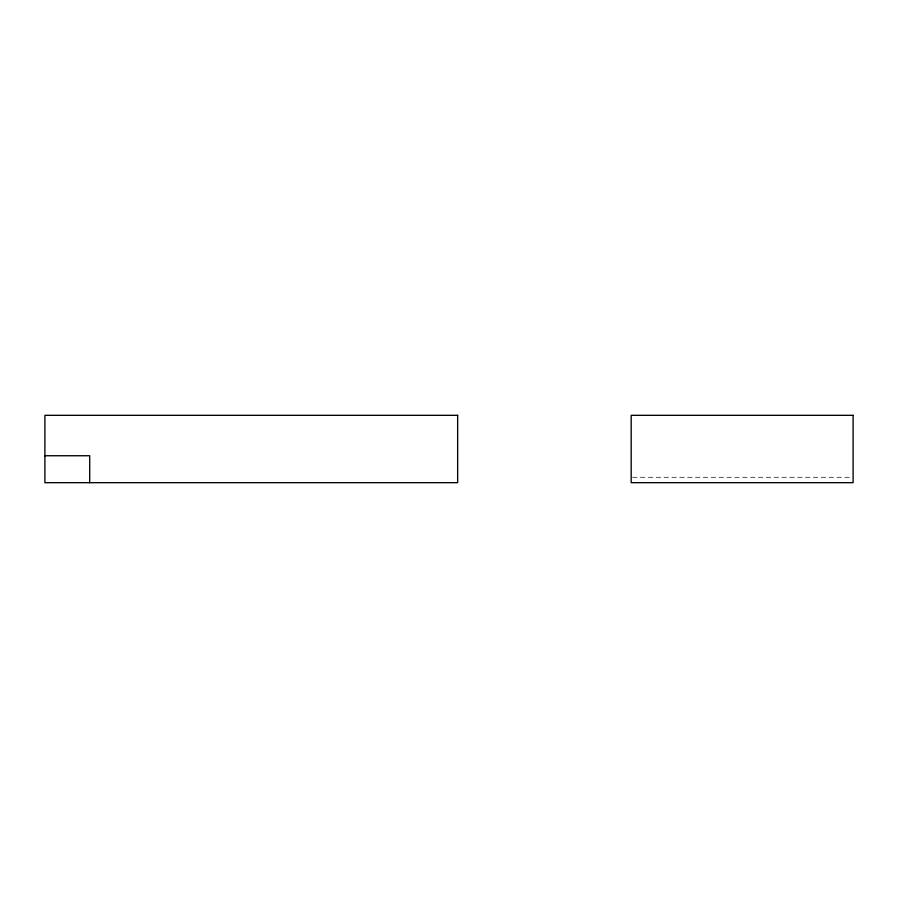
<?xml version="1.0" encoding="UTF-8"?>
<svg xmlns="http://www.w3.org/2000/svg" width="898" height="898" viewBox="0 0 898 898"><rect width="100%" height="100%" fill="white"/><g stroke="black" fill="none" stroke-linecap="round" stroke-linejoin="round"><path stroke-width="0.67" stroke-dasharray="4.49 3.37" d="M632.574 477.287L851.708 477.287"/><path stroke-width="1.35" d="M44.9 455.735L89.699 455.735L89.699 482.675M457.654 415.325L44.9 415.325L44.9 482.675L457.654 482.675L457.654 415.325M853.1 415.325L631.182 415.325L631.182 482.675L853.1 482.675L853.1 415.325"/></g></svg>
